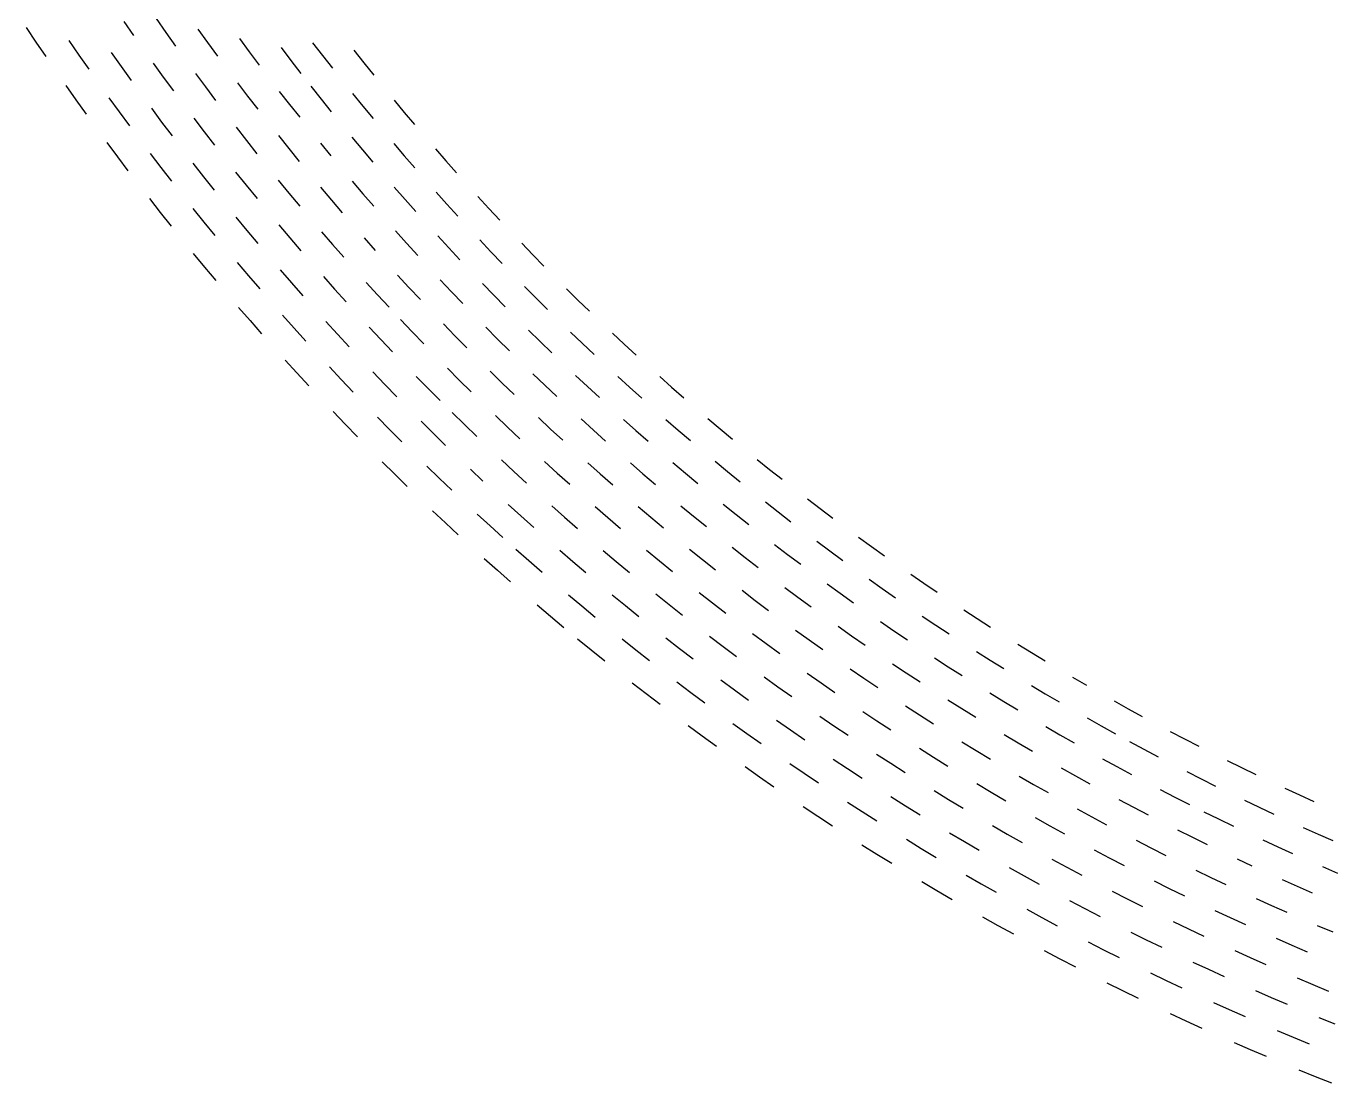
# Model space of a CAD drawing. Header units: metres. Extents: x -298 to 300, y -298 to 299.
# Drawn here: x -248.7 to -109.4, y -277 to -164.4 of the extents above; entities that cross this region are included whole.
import ezdxf

# ---------------------------------------------------------------- set-up
doc = ezdxf.new("R2010")
doc.units = ezdxf.units.M

msp = doc.modelspace()

# ---------------------------------------------------------------- linework, layer by layer
for p, q in [((-238.32259, -163.8816, -692.8203), (-237.28572, -165.37405, -692.8203)), ((-234.89412, -163.57501, -692.8203), (-233.8593, -165.0459, -692.8203)), ((-248.73067, -164.51091, -692.8203), (-247.68956, -166.0689, -692.8203)), ((-233.8593, -165.0459, -692.8203), (-232.81526, -166.51024, -692.8203)), ((-230.44508, -164.68312, -692.8203), (-229.4034, -166.126, -692.8203)), ((-226.00429, -165.70734, -692.8203), (-224.95625, -167.12228, -692.8203)), ((-247.68956, -166.0689, -692.8203), (-246.63866, -167.62029, -692.8203)), ((-244.17433, -165.92569, -692.8203), (-243.12453, -167.45486, -692.8203)), ((-239.67604, -167.17491, -692.8203), (-238.61845, -168.6758, -692.8203)), ((-229.4034, -166.126, -692.8203), (-228.35268, -167.5623, -692.8203)), ((-224.95625, -167.12228, -692.8203), (-223.89937, -168.5306, -692.8203)), ((-221.57307, -166.64806, -692.8203), (-220.51924, -168.03511, -692.8203)), ((-218.20341, -166.13977, -692.8203), (-217.15285, -167.50566, -692.8203)), ((-213.80049, -166.94237, -692.8203), (-212.74501, -168.28055, -692.8203)), ((-243.12453, -167.45486, -692.8203), (-242.06514, -168.9774, -692.8203)), ((-235.18404, -168.33919, -692.8203), (-234.11928, -169.81178, -692.8203)), ((-220.51924, -168.03511, -692.8203), (-219.45674, -169.41551, -692.8203)), ((-217.15285, -167.50566, -692.8203), (-216.09377, -168.86488, -692.8203)), ((-212.74501, -168.28055, -692.8203), (-211.68114, -169.61205, -692.8203)), ((-238.61845, -168.6758, -692.8203), (-237.55153, -170.16997, -692.8203)), ((-234.11928, -169.81178, -692.8203), (-233.0453, -171.27765, -692.8203)), ((-230.69966, -169.41908, -692.8203), (-229.62825, -170.86343, -692.8203)), ((-244.50783, -170.70308, -692.8203), (-243.4279, -172.23434, -692.8203)), ((-229.62825, -170.86343, -692.8203), (-228.54774, -172.30103, -692.8203)), ((-226.22426, -170.41492, -692.8203), (-225.14668, -171.83112, -692.8203)), ((-221.75917, -171.32712, -692.8203), (-220.67598, -172.71521, -692.8203)), ((-218.38557, -170.78917, -692.8203), (-217.30586, -172.15607, -692.8203)), ((-243.4279, -172.23434, -692.8203), (-242.33842, -173.75879, -692.8203)), ((-239.91777, -172.00232, -692.8203), (-238.82991, -173.50458, -692.8203)), ((-225.14668, -171.83112, -692.8203), (-224.06023, -173.24051, -692.8203)), ((-220.67598, -172.71521, -692.8203), (-219.58409, -174.09647, -692.8203)), ((-217.30586, -172.15607, -692.8203), (-216.21754, -173.51616, -692.8203)), ((-213.95006, -171.56322, -692.8203), (-212.86555, -172.9022, -692.8203)), ((-209.52846, -172.2548, -692.8203), (-208.43974, -173.56598, -692.8203)), ((-238.82991, -173.50458, -692.8203), (-237.73262, -174.99995, -692.8203)), ((-235.38957, -173.138, -692.8203), (-234.2947, -174.61176, -692.8203)), ((-212.86555, -172.9022, -692.8203), (-211.77269, -174.23434, -692.8203)), ((-208.43974, -173.56598, -692.8203), (-207.34279, -174.87027, -692.8203)), ((-234.2947, -174.61176, -692.8203), (-233.19057, -176.0786, -692.8203)), ((-230.86986, -174.18892, -692.8203), (-229.76845, -175.63423, -692.8203)), ((-226.35985, -175.15565, -692.8203), (-225.25252, -176.57257, -692.8203)), ((-240.13084, -176.78693, -692.8203), (-239.01283, -178.29051, -692.8203)), ((-229.76845, -175.63423, -692.8203), (-228.65804, -177.07257, -692.8203)), ((-225.25252, -176.57257, -692.8203), (-224.13628, -177.98251, -692.8203)), ((-221.86092, -176.03862, -692.8203), (-220.74812, -177.42723, -692.8203)), ((-217.3744, -176.83821, -692.8203), (-216.25673, -178.1986, -692.8203)), ((-214.01546, -176.2156, -692.8203), (-212.90175, -177.55489, -692.8203)), ((-209.56197, -176.87784, -692.8203), (-208.44423, -178.1891, -692.8203)), ((-239.01283, -178.29051, -692.8203), (-237.88545, -179.78703, -692.8203)), ((-235.51003, -177.96983, -692.8203), (-234.38481, -179.44421, -692.8203)), ((-220.74812, -177.42723, -692.8203), (-219.62666, -178.8088, -692.8203)), ((-212.90175, -177.55489, -692.8203), (-211.77968, -178.88713, -692.8203)), ((-208.44423, -178.1891, -692.8203), (-207.31825, -179.49329, -692.8203)), ((-205.12447, -177.458, -692.8203), (-204.00319, -178.74133, -692.8203)), ((-234.38481, -179.44421, -692.8203), (-233.25038, -180.9115, -692.8203)), ((-230.95482, -178.99127, -692.8203), (-229.82329, -180.43698, -692.8203)), ((-204.00319, -178.74133, -692.8203), (-202.87389, -180.01758, -692.8203)), ((-229.82329, -180.43698, -692.8203), (-228.6827, -181.87555, -692.8203)), ((-226.41023, -179.92816, -692.8203), (-225.2729, -181.34526, -692.8203)), ((-221.87743, -180.78113, -692.8203), (-220.73488, -182.16974, -692.8203)), ((-213.99586, -180.89812, -692.8203), (-212.85274, -182.23715, -692.8203)), ((-225.2729, -181.34526, -692.8203), (-224.12672, -182.7552, -692.8203)), ((-220.73488, -182.16974, -692.8203), (-219.58363, -183.55112, -692.8203)), ((-217.3578, -181.55064, -692.8203), (-216.21053, -182.91081, -692.8203)), ((-212.85274, -182.23715, -692.8203), (-211.70125, -183.56895, -692.8203)), ((-209.51051, -181.53029, -692.8203), (-208.36357, -182.8411, -692.8203)), ((-205.04192, -182.08028, -692.8203), (-203.89162, -183.36299, -692.8203)), ((-235.60255, -182.7586, -692.8203), (-234.44719, -184.23357, -692.8203)), ((-230.95393, -183.82448, -692.8203), (-229.79207, -185.27007, -692.8203)), ((-216.21053, -182.91081, -692.8203), (-215.05476, -184.26372, -692.8203)), ((-208.36357, -182.8411, -692.8203), (-207.20839, -184.14465, -692.8203)), ((-203.89162, -183.36299, -692.8203), (-202.73329, -184.63843, -692.8203)), ((-200.59132, -182.54865, -692.8203), (-199.43822, -183.80334, -692.8203)), ((-199.43822, -183.80334, -692.8203), (-198.27724, -185.05077, -692.8203)), ((-234.44719, -184.23357, -692.8203), (-233.28258, -185.70122, -692.8203)), ((-229.79207, -185.27007, -692.8203), (-228.62114, -186.7083, -692.8203)), ((-226.37459, -184.73099, -692.8203), (-225.2071, -186.14777, -692.8203)), ((-225.2071, -186.14777, -692.8203), (-224.03078, -187.55714, -692.8203)), ((-221.80794, -185.55327, -692.8203), (-220.63545, -186.94131, -692.8203)), ((-217.25526, -186.29198, -692.8203), (-216.0782, -187.65137, -692.8203)), ((-209.37337, -186.21071, -692.8203), (-208.19704, -187.52052, -692.8203)), ((-220.63545, -186.94131, -692.8203), (-219.45424, -188.32195, -692.8203)), ((-216.0782, -187.65137, -692.8203), (-214.89268, -189.00333, -692.8203)), ((-212.71782, -186.94757, -692.8203), (-211.53676, -188.2784, -692.8203)), ((-208.19704, -187.52052, -692.8203), (-207.01247, -188.82292, -692.8203)), ((-204.87367, -186.72986, -692.8203), (-203.69417, -188.01138, -692.8203)), ((-203.69417, -188.01138, -692.8203), (-202.50667, -189.28545, -692.8203)), ((-200.39275, -187.16728, -692.8203), (-199.21065, -188.42062, -692.8203)), ((-195.9319, -187.52354, -692.8203), (-194.74767, -188.74883, -692.8203)), ((-230.9258, -188.61438, -692.8203), (-229.73378, -190.05978, -692.8203)), ((-199.21065, -188.42062, -692.8203), (-198.02068, -189.6665, -692.8203)), ((-194.74767, -188.74883, -692.8203), (-193.55574, -189.96661, -692.8203)), ((-229.73378, -190.05978, -692.8203), (-228.53273, -191.49763, -692.8203)), ((-226.25233, -189.56253, -692.8203), (-225.05452, -190.97841, -692.8203)), ((-221.65175, -190.35358, -692.8203), (-220.44911, -191.74051, -692.8203)), ((-225.05452, -190.97841, -692.8203), (-223.84789, -192.38672, -692.8203)), ((-220.44911, -191.74051, -692.8203), (-219.23778, -193.11984, -692.8203)), ((-217.066, -191.06075, -692.8203), (-215.85902, -192.41882, -692.8203)), ((-212.49626, -191.68471, -692.8203), (-211.28548, -193.01404, -692.8203)), ((-209.1498, -190.91765, -692.8203), (-207.9439, -192.22597, -692.8203)), ((-207.9439, -192.22597, -692.8203), (-206.72981, -193.52664, -692.8203)), ((-204.61903, -191.40523, -692.8203), (-203.41023, -192.68503, -692.8203)), ((-200.10783, -191.81105, -692.8203), (-198.89656, -193.06245, -692.8203)), ((-195.61745, -192.13564, -692.8203), (-194.40425, -193.35881, -692.8203)), ((-215.85902, -192.41882, -692.8203), (-214.64357, -193.76929, -692.8203)), ((-211.28548, -193.01404, -692.8203), (-210.06639, -194.33571, -692.8203)), ((-203.41023, -192.68503, -692.8203), (-202.19337, -193.9572, -692.8203)), ((-198.89656, -193.06245, -692.8203), (-197.67747, -194.30624, -692.8203)), ((-194.40425, -193.35881, -692.8203), (-193.1834, -194.57433, -692.8203)), ((-191.14915, -192.37958, -692.8203), (-189.93456, -193.57466, -692.8203)), ((-189.93456, -193.57466, -692.8203), (-188.71248, -194.76205, -692.8203)), ((-226.10359, -194.35054, -692.8203), (-224.87569, -195.76546, -692.8203)), ((-224.87569, -195.76546, -692.8203), (-223.63887, -197.17264, -692.8203)), ((-221.40822, -195.1804, -692.8203), (-220.17531, -196.56569, -692.8203)), ((-216.78929, -195.85551, -692.8203), (-215.55223, -197.21172, -692.8203)), ((-212.18733, -196.4471, -692.8203), (-210.94667, -197.77437, -692.8203)), ((-208.83904, -195.64969, -692.8203), (-207.60347, -196.95592, -692.8203)), ((-204.27736, -196.10498, -692.8203), (-203.03902, -197.3825, -692.8203)), ((-220.17531, -196.56569, -692.8203), (-218.93367, -197.94318, -692.8203)), ((-215.55223, -197.21172, -692.8203), (-214.30669, -198.56012, -692.8203)), ((-210.94667, -197.77437, -692.8203), (-209.69771, -199.09378, -692.8203)), ((-207.60347, -196.95592, -692.8203), (-206.35973, -198.25435, -692.8203)), ((-203.03902, -197.3825, -692.8203), (-201.79274, -198.65222, -692.8203)), ((-199.73592, -196.47844, -692.8203), (-198.49538, -197.7274, -692.8203)), ((-198.49538, -197.7274, -692.8203), (-197.247, -198.96855, -692.8203)), ((-195.21602, -196.77065, -692.8203), (-193.97374, -197.99118, -692.8203)), ((-190.71898, -196.98221, -692.8203), (-189.47548, -198.17447, -692.8203)), ((-186.24611, -197.1137, -692.8203), (-185.0019, -198.27783, -692.8203)), ((-193.97374, -197.99118, -692.8203), (-192.72383, -199.20389, -692.8203)), ((-189.47548, -198.17447, -692.8203), (-188.22456, -199.35887, -692.8203)), ((-185.0019, -198.27783, -692.8203), (-183.75044, -199.4341, -692.8203)), ((-221.13893, -199.96349, -692.8203), (-219.87587, -201.34705, -692.8203)), ((-219.87587, -201.34705, -692.8203), (-218.6042, -202.72264, -692.8203)), ((-216.4247, -200.67456, -692.8203), (-215.15736, -202.02837, -692.8203)), ((-215.15736, -202.02837, -692.8203), (-213.8816, -203.37416, -692.8203)), ((-211.79033, -201.23328, -692.8203), (-210.51964, -202.55792, -692.8203)), ((-207.17506, -201.70894, -692.8203), (-205.9015, -203.00455, -692.8203)), ((-203.84792, -200.82759, -692.8203), (-202.57997, -202.1023, -692.8203)), ((-199.27632, -201.168, -692.8203), (-198.00636, -202.41397, -692.8203)), ((-194.72704, -201.42712, -692.8203), (-193.45555, -202.64447, -692.8203)), ((-190.20134, -201.60556, -692.8203), (-188.92885, -202.79446, -692.8203)), ((-185.70052, -201.70395, -692.8203), (-184.4275, -202.86453, -692.8203)), ((-181.22585, -201.7229, -692.8203), (-179.95284, -202.85535, -692.8203)), ((-210.51964, -202.55792, -692.8203), (-209.24068, -203.87454, -692.8203)), ((-205.9015, -203.00455, -692.8203), (-204.61983, -204.29213, -692.8203)), ((-202.57997, -202.1023, -692.8203), (-201.30403, -203.369, -692.8203)), ((-198.00636, -202.41397, -692.8203), (-196.72859, -203.6519, -692.8203)), ((-193.45555, -202.64447, -692.8203), (-192.17647, -203.85379, -692.8203)), ((-188.92885, -202.79446, -692.8203), (-187.64894, -203.97531, -692.8203)), ((-184.4275, -202.86453, -692.8203), (-183.1473, -204.01709, -692.8203)), ((-179.95284, -202.85535, -692.8203), (-178.67278, -203.97975, -692.8203)), ((-216.03499, -205.44966, -692.8203), (-214.73763, -206.80098, -692.8203)), ((-211.30482, -206.04153, -692.8203), (-210.00398, -207.363, -692.8203)), ((-203.3301, -205.57161, -692.8203), (-202.03236, -206.84294, -692.8203)), ((-198.72847, -205.87822, -692.8203), (-197.42894, -207.12064, -692.8203)), ((-194.14989, -206.10355, -692.8203), (-192.84908, -207.31715, -692.8203)), ((-176.0916, -206.2043, -692.8203), (-174.7906, -207.30435, -692.8203)), ((-214.73763, -206.80098, -692.8203), (-213.43178, -208.14412, -692.8203)), ((-210.00398, -207.363, -692.8203), (-208.69484, -208.67628, -692.8203)), ((-206.65804, -206.48352, -692.8203), (-205.3545, -207.77574, -692.8203)), ((-202.03236, -206.84294, -692.8203), (-200.7267, -208.1061, -692.8203)), ((-197.42894, -207.12064, -692.8203), (-196.12163, -208.35483, -692.8203)), ((-192.84908, -207.31715, -692.8203), (-191.54063, -208.52254, -692.8203)), ((-189.59563, -206.24818, -692.8203), (-188.29399, -207.43314, -692.8203)), ((-188.29399, -207.43314, -692.8203), (-186.98497, -208.60988, -692.8203)), ((-185.06697, -206.31273, -692.8203), (-183.76509, -207.46922, -692.8203)), ((-183.76509, -207.46922, -692.8203), (-182.45595, -208.6175, -692.8203)), ((-180.5652, -206.29788, -692.8203), (-179.2635, -207.42607, -692.8203)), ((-179.2635, -207.42607, -692.8203), (-177.95476, -208.54602, -692.8203)), ((-174.7906, -207.30435, -692.8203), (-173.48274, -208.39618, -692.8203)), ((-205.3545, -207.77574, -692.8203), (-204.0429, -209.05977, -692.8203)), ((-210.795, -210.80562, -692.8203), (-209.46413, -212.12387, -692.8203)), ((-206.05196, -211.27795, -692.8203), (-204.71837, -212.56625, -692.8203)), ((-201.39565, -211.60292, -692.8203), (-200.0601, -212.86195, -692.8203)), ((-198.09172, -210.60762, -692.8203), (-196.76253, -211.8459, -692.8203)), ((-193.48396, -210.79842, -692.8203), (-192.15364, -212.00772, -692.8203)), ((-188.90126, -210.90851, -692.8203), (-187.57039, -212.08899, -692.8203)), ((-184.34492, -210.93855, -692.8203), (-183.01399, -212.09038, -692.8203)), ((-179.81618, -210.8892, -692.8203), (-178.48567, -212.01256, -692.8203)), ((-175.3163, -210.76115, -692.8203), (-173.98674, -211.8562, -692.8203)), ((-170.84657, -210.55508, -692.8203), (-169.51839, -211.62204, -692.8203)), ((-169.51839, -211.62204, -692.8203), (-168.18355, -212.68062, -692.8203)), ((-209.46413, -212.12387, -692.8203), (-208.12502, -213.43373, -692.8203)), ((-204.71837, -212.56625, -692.8203), (-203.3767, -213.84616, -692.8203)), ((-196.76253, -211.8459, -692.8203), (-195.42555, -213.07578, -692.8203)), ((-192.15364, -212.00772, -692.8203), (-190.81581, -213.20862, -692.8203)), ((-187.57039, -212.08899, -692.8203), (-186.23213, -213.26108, -692.8203)), ((-183.01399, -212.09038, -692.8203), (-181.67586, -213.23383, -692.8203)), ((-178.48567, -212.01256, -692.8203), (-177.14815, -213.12752, -692.8203)), ((-173.98674, -211.8562, -692.8203), (-172.65031, -212.94289, -692.8203)), ((-197.3655, -215.35466, -692.8203), (-196.00648, -216.58826, -692.8203)), ((-192.72865, -215.51021, -692.8203), (-191.36882, -216.71465, -692.8203)), ((-188.11766, -215.58505, -692.8203), (-186.75746, -216.7605, -692.8203)), ((-183.53377, -215.57988, -692.8203), (-182.17372, -216.72649, -692.8203)), ((-178.97823, -215.49532, -692.8203), (-177.61879, -216.6133, -692.8203)), ((-174.45229, -215.33209, -692.8203), (-173.09401, -216.42162, -692.8203)), ((-169.95717, -215.0909, -692.8203), (-168.60054, -216.15216, -692.8203)), ((-165.49413, -214.77249, -692.8203), (-164.1396, -215.80571, -692.8203)), ((-164.1396, -215.80571, -692.8203), (-162.77867, -216.83035, -692.8203)), ((-205.42229, -216.02802, -692.8203), (-204.05873, -217.31235, -692.8203)), ((-204.05873, -217.31235, -692.8203), (-202.68721, -218.58809, -692.8203)), ((-200.66942, -216.38051, -692.8203), (-199.30391, -217.63486, -692.8203)), ((-196.00648, -216.58826, -692.8203), (-194.63979, -217.81328, -692.8203)), ((-191.36882, -216.71465, -692.8203), (-190.00145, -217.9105, -692.8203)), ((-186.75746, -216.7605, -692.8203), (-185.38991, -217.92737, -692.8203)), ((-182.17372, -216.72649, -692.8203), (-180.8065, -217.86452, -692.8203)), ((-177.61879, -216.6133, -692.8203), (-176.25246, -217.72269, -692.8203)), ((-173.09401, -216.42162, -692.8203), (-171.72896, -217.50256, -692.8203)), ((-168.60054, -216.15216, -692.8203), (-167.23732, -217.20486, -692.8203)), ((-199.30391, -217.63486, -692.8203), (-197.93056, -218.88057, -692.8203)), ((-196.5494, -220.11765, -692.8203), (-195.16054, -221.346, -692.8203)), ((-178.0508, -220.11469, -692.8203), (-176.66243, -221.22672, -692.8203)), ((-173.49892, -219.91559, -692.8203), (-172.11195, -220.99901, -692.8203)), ((-168.97865, -219.6386, -692.8203), (-167.59352, -220.6936, -692.8203)), ((-164.49113, -219.28445, -692.8203), (-163.10832, -220.31125, -692.8203)), ((-160.03761, -218.8539, -692.8203), (-158.65764, -219.85269, -692.8203)), ((-158.65764, -219.85269, -692.8203), (-157.27144, -220.8428, -692.8203)), ((-199.92024, -221.11351, -692.8203), (-198.52492, -222.36313, -692.8203)), ((-195.16054, -221.346, -692.8203), (-193.76399, -222.56557, -692.8203)), ((-191.8835, -220.23741, -692.8203), (-190.49397, -221.43642, -692.8203)), ((-190.49397, -221.43642, -692.8203), (-189.097, -222.62665, -692.8203)), ((-187.24434, -220.27629, -692.8203), (-185.85469, -221.44614, -692.8203)), ((-185.85469, -221.44614, -692.8203), (-184.45778, -222.6072, -692.8203)), ((-182.63301, -220.23515, -692.8203), (-181.24379, -221.37599, -692.8203)), ((-181.24379, -221.37599, -692.8203), (-179.84743, -222.50807, -692.8203)), ((-176.66243, -221.22672, -692.8203), (-175.26714, -222.33, -692.8203)), ((-172.11195, -220.99901, -692.8203), (-170.71815, -222.07368, -692.8203)), ((-167.59352, -220.6936, -692.8203), (-166.20177, -221.73987, -692.8203)), ((-163.10832, -220.31125, -692.8203), (-161.71913, -221.3293, -692.8203)), ((-198.52492, -222.36313, -692.8203), (-197.12181, -223.60394, -692.8203)), ((-154.48055, -222.79672, -692.8203), (-153.07594, -223.76048, -692.8203)), ((-167.91057, -224.1966, -692.8203), (-166.49684, -225.24478, -692.8203)), ((-163.39876, -223.80603, -692.8203), (-161.98763, -224.82585, -692.8203)), ((-158.9217, -223.33913, -692.8203), (-157.51357, -224.3308, -692.8203)), ((-153.07594, -223.76048, -692.8203), (-151.66536, -224.7154, -692.8203)), ((-190.94814, -224.97826, -692.8203), (-189.52888, -226.17128, -692.8203)), ((-186.28075, -224.98065, -692.8203), (-184.86162, -226.1443, -692.8203)), ((-181.64223, -224.90285, -692.8203), (-180.22368, -226.03735, -692.8203)), ((-177.0335, -224.74576, -692.8203), (-175.61607, -225.8513, -692.8203)), ((-172.45589, -224.5101, -692.8203), (-171.04005, -225.58685, -692.8203)), ((-171.04005, -225.58685, -692.8203), (-169.61751, -226.65466, -692.8203)), ((-166.49684, -225.24478, -692.8203), (-165.07655, -226.28404, -692.8203)), ((-161.98763, -224.82585, -692.8203), (-160.57008, -225.83676, -692.8203)), ((-157.51357, -224.3308, -692.8203), (-156.09932, -225.31361, -692.8203)), ((-194.29243, -226.05891, -692.8203), (-192.8662, -227.27303, -692.8203)), ((-189.52888, -226.17128, -692.8203), (-188.10219, -227.35535, -692.8203)), ((-184.86162, -226.1443, -692.8203), (-183.43523, -227.29904, -692.8203)), ((-180.22368, -226.03735, -692.8203), (-178.79808, -227.1629, -692.8203)), ((-175.61607, -225.8513, -692.8203), (-174.19179, -226.94788, -692.8203)), ((-148.82637, -226.59851, -692.8203), (-147.39806, -227.52663, -692.8203)), ((-192.8662, -227.27303, -692.8203), (-191.43239, -228.47813, -692.8203)), ((-162.21663, -228.33566, -692.8203), (-160.77705, -229.34795, -692.8203)), ((-157.7162, -227.83174, -692.8203), (-156.27992, -228.81573, -692.8203)), ((-153.25237, -227.25243, -692.8203), (-151.81984, -228.20836, -692.8203)), ((-151.81984, -228.20836, -692.8203), (-150.38136, -229.15524, -692.8203)), ((-147.39806, -227.52663, -692.8203), (-145.964, -228.44574, -692.8203)), ((-189.99104, -229.6742, -692.8203), (-188.54225, -230.86118, -692.8203)), ((-185.22667, -229.69641, -692.8203), (-183.77797, -230.85335, -692.8203)), ((-180.56084, -229.58142, -692.8203), (-179.11299, -230.70901, -692.8203)), ((-175.92583, -229.38701, -692.8203), (-174.4793, -230.48546, -692.8203)), ((-171.32265, -229.11406, -692.8203), (-169.87794, -230.18358, -692.8203)), ((-166.75252, -228.76337, -692.8203), (-165.31013, -229.80415, -692.8203)), ((-165.31013, -229.80415, -692.8203), (-163.86128, -230.83585, -692.8203)), ((-160.77705, -229.34795, -692.8203), (-159.33119, -230.35114, -692.8203)), ((-156.27992, -228.81573, -692.8203), (-154.83748, -229.79066, -692.8203)), ((-188.54225, -230.86118, -692.8203), (-187.08604, -232.039, -692.8203)), ((-183.77797, -230.85335, -692.8203), (-182.32204, -232.00113, -692.8203)), ((-179.11299, -230.70901, -692.8203), (-177.65807, -231.82747, -692.8203)), ((-174.4793, -230.48546, -692.8203), (-173.02592, -231.57478, -692.8203)), ((-169.87794, -230.18358, -692.8203), (-168.42659, -231.24399, -692.8203)), ((-147.48677, -231.02184, -692.8203), (-146.03072, -231.94142, -692.8203)), ((-143.07869, -230.25684, -692.8203), (-141.62758, -231.14871, -692.8203)), ((-141.62758, -231.14871, -692.8203), (-140.17094, -232.03146, -692.8203)), ((-156.42073, -232.33015, -692.8203), (-154.95625, -233.3059, -692.8203)), ((-151.93446, -231.71323, -692.8203), (-150.47398, -232.66078, -692.8203)), ((-150.47398, -232.66078, -692.8203), (-149.00758, -233.5991, -692.8203)), ((-146.03072, -231.94142, -692.8203), (-144.56898, -232.85185, -692.8203)), ((-174.72737, -234.03682, -692.8203), (-173.25166, -235.12764, -692.8203)), ((-170.0988, -233.72592, -692.8203), (-168.6252, -234.78763, -692.8203)), ((-165.50404, -233.3373, -692.8203), (-164.033, -234.37013, -692.8203)), ((-160.94429, -232.8718, -692.8203), (-159.47627, -233.87596, -692.8203)), ((-159.47627, -233.87596, -692.8203), (-158.00203, -234.87088, -692.8203)), ((-154.95625, -233.3059, -692.8203), (-153.48567, -234.2724, -692.8203)), ((-137.24117, -233.76941, -692.8203), (-135.7682, -234.62453, -692.8203)), ((-184.15157, -234.36707, -692.8203), (-182.67348, -235.5172, -692.8203)), ((-179.38869, -234.26912, -692.8203), (-177.91145, -235.38922, -692.8203)), ((-177.91145, -235.38922, -692.8203), (-176.42717, -236.50003, -692.8203)), ((-173.25166, -235.12764, -692.8203), (-171.76918, -236.20914, -692.8203)), ((-168.6252, -234.78763, -692.8203), (-167.14497, -235.84004, -692.8203)), ((-164.033, -234.37013, -692.8203), (-162.5555, -235.39369, -692.8203)), ((-146.05733, -235.44804, -692.8203), (-144.57353, -236.35855, -692.8203)), ((-141.6285, -234.64503, -692.8203), (-140.14989, -235.52771, -692.8203)), ((-182.67348, -235.5172, -692.8203), (-181.18819, -236.65802, -692.8203)), ((-155.03493, -236.8328, -692.8203), (-153.54222, -237.79973, -692.8203)), ((-150.5265, -236.17758, -692.8203), (-149.03804, -237.11617, -692.8203)), ((-144.57353, -236.35855, -692.8203), (-143.08412, -237.2597, -692.8203)), ((-140.14989, -235.52771, -692.8203), (-138.66579, -236.40108, -692.8203)), ((-132.80629, -236.30688, -692.8203), (-131.31752, -237.13405, -692.8203)), ((-164.16484, -237.91685, -692.8203), (-162.66508, -238.94116, -692.8203)), ((-159.58144, -237.41283, -692.8203), (-158.08498, -238.40831, -692.8203)), ((-153.54222, -237.79973, -692.8203), (-152.04347, -238.75723, -692.8203)), ((-149.03804, -237.11617, -692.8203), (-147.54372, -238.04538, -692.8203)), ((-135.68129, -238.11972, -692.8203), (-134.18105, -238.9649, -692.8203)), ((-131.31752, -237.13405, -692.8203), (-129.82356, -237.95184, -692.8203)), ((-178.19624, -238.91151, -692.8203), (-176.68977, -240.02411, -692.8203)), ((-173.43791, -238.6935, -692.8203), (-171.93306, -239.77608, -692.8203)), ((-168.78401, -238.34406, -692.8203), (-167.28145, -239.39738, -692.8203)), ((-167.28145, -239.39738, -692.8203), (-165.7723, -240.44127, -692.8203)), ((-162.66508, -238.94116, -692.8203), (-161.15895, -239.95601, -692.8203)), ((-158.08498, -238.40831, -692.8203), (-156.58226, -239.3944, -692.8203)), ((-140.0884, -239.03383, -692.8203), (-138.58229, -239.90672, -692.8203)), ((-134.18105, -238.9649, -692.8203), (-132.67552, -239.80067, -692.8203)), ((-126.82044, -239.55917, -692.8203), (-125.31141, -240.34863, -692.8203)), ((-176.68977, -240.02411, -692.8203), (-175.17635, -241.1272, -692.8203)), ((-171.93306, -239.77608, -692.8203), (-170.4214, -240.8492, -692.8203)), ((-149.02815, -240.64389, -692.8203), (-147.51167, -241.57297, -692.8203)), ((-144.53773, -239.87553, -692.8203), (-143.0262, -240.77637, -692.8203)), ((-143.0262, -240.77637, -692.8203), (-141.50905, -241.6677, -692.8203)), ((-138.58229, -239.90672, -692.8203), (-137.07076, -240.77014, -692.8203)), ((-131.16481, -240.62694, -692.8203), (-129.64894, -241.44371, -692.8203)), ((-125.31141, -240.34863, -692.8203), (-123.79743, -241.1286, -692.8203)), ((-158.1277, -241.9572, -692.8203), (-156.60274, -242.94344, -692.8203)), ((-153.55849, -241.33807, -692.8203), (-152.03755, -242.2956, -692.8203)), ((-152.03755, -242.2956, -692.8203), (-150.51064, -243.24355, -692.8203)), ((-147.51167, -241.57297, -692.8203), (-145.9894, -242.49248, -692.8203)), ((-129.64894, -241.44371, -692.8203), (-128.12798, -242.25092, -692.8203)), ((-172.12886, -243.3047, -692.8203), (-170.59492, -244.37906, -692.8203)), ((-167.37807, -242.96677, -692.8203), (-165.84651, -244.01117, -692.8203)), ((-162.73454, -242.50041, -692.8203), (-161.20604, -243.51562, -692.8203)), ((-161.20604, -243.51562, -692.8203), (-159.67122, -244.52118, -692.8203)), ((-156.60274, -242.94344, -692.8203), (-155.07161, -243.92007, -692.8203)), ((-138.4582, -243.42166, -692.8203), (-136.92458, -244.2842, -692.8203)), ((-134.03157, -242.46835, -692.8203), (-132.50404, -243.3031, -692.8203)), ((-132.50404, -243.3031, -692.8203), (-130.97133, -244.1282, -692.8203)), ((-120.75501, -242.65988, -692.8203), (-119.22669, -243.41113, -692.8203)), ((-119.22669, -243.41113, -692.8203), (-117.69367, -244.15277, -692.8203)), ((-170.59492, -244.37906, -692.8203), (-169.05434, -245.44371, -692.8203)), ((-165.84651, -244.01117, -692.8203), (-164.30849, -245.04588, -692.8203)), ((-147.4391, -245.11055, -692.8203), (-145.89464, -246.02953, -692.8203)), ((-142.92775, -244.3027, -692.8203), (-141.38847, -245.19333, -692.8203)), ((-141.38847, -245.19333, -692.8203), (-139.84364, -246.07425, -692.8203)), ((-136.92458, -244.2842, -692.8203), (-135.38557, -245.13708, -692.8203)), ((-125.07105, -243.83655, -692.8203), (-123.535225, -244.61493, -692.8203)), ((-123.535225, -244.61493, -692.8203), (-121.994514, -245.38362, -692.8203)), ((-156.58278, -246.50328, -692.8203), (-155.02931, -247.4797, -692.8203)), ((-151.9912, -245.84438, -692.8203), (-150.44197, -246.79196, -692.8203)), ((-145.89464, -246.02953, -692.8203), (-144.34444, -246.9388, -692.8203)), ((-127.89057, -245.74944, -692.8203), (-126.34266, -246.5455, -692.8203)), ((-126.34266, -246.5455, -692.8203), (-124.78974, -247.33182, -692.8203)), ((-114.6139, -245.60707, -692.8203), (-113.06721, -246.31966, -692.8203)), ((-113.06721, -246.31966, -692.8203), (-111.51612, -247.0225, -692.8203)), ((-165.9532, -247.54385, -692.8203), (-164.39284, -248.57927, -692.8203)), ((-161.21303, -247.08624, -692.8203), (-159.65578, -248.09178, -692.8203)), ((-155.02931, -247.4797, -692.8203), (-153.46977, -248.44635, -692.8203)), ((-150.44197, -246.79196, -692.8203), (-148.88686, -247.72978, -692.8203)), ((-136.73763, -247.80688, -692.8203), (-135.1765, -248.65852, -692.8203)), ((-132.2917, -246.81375, -692.8203), (-130.73698, -247.63745, -692.8203)), ((-130.73698, -247.63745, -692.8203), (-129.17711, -248.45137, -692.8203)), ((-118.89881, -246.89189, -692.8203), (-117.344, -247.63138, -692.8203)), ((-117.344, -247.63138, -692.8203), (-115.78455, -248.36108, -692.8203)), ((-164.39284, -248.57927, -692.8203), (-162.82603, -249.60484, -692.8203)), ((-159.65578, -248.09178, -692.8203), (-158.09227, -249.08751, -692.8203)), ((-141.22713, -248.72795, -692.8203), (-139.66011, -249.60779, -692.8203)), ((-135.1765, -248.65852, -692.8203), (-133.61009, -249.50034, -692.8203)), ((-123.23194, -248.10834, -692.8203), (-121.66932, -248.87506, -692.8203)), ((-121.66932, -248.87506, -692.8203), (-120.10194, -249.63193, -692.8203)), ((-150.33266, -250.35013, -692.8203), (-148.7552, -251.28719, -692.8203)), ((-145.75917, -249.57599, -692.8203), (-144.18672, -250.48431, -692.8203)), ((-144.18672, -250.48431, -692.8203), (-142.6086, -251.38272, -692.8203)), ((-139.66011, -249.60779, -692.8203), (-138.0876, -250.47775, -692.8203)), ((-126.042244, -250.04968, -692.8203), (-124.467354, -250.83403, -692.8203)), ((-112.65211, -249.79103, -692.8203), (-111.07923, -250.4912, -692.8203)), ((-111.07923, -250.4912, -692.8203), (-109.50196, -251.18144, -692.8203)), ((-159.67323, -251.62631, -692.8203), (-158.08742, -252.62213, -692.8203)), ((-154.94667, -251.04935, -692.8203), (-153.3647, -252.01538, -692.8203)), ((-153.3647, -252.01538, -692.8203), (-151.77672, -252.97147, -692.8203)), ((-148.7552, -251.28719, -692.8203), (-147.17192, -252.21431, -692.8203)), ((-134.92647, -252.18794, -692.8203), (-133.3379, -253.02809, -692.8203)), ((-130.46162, -251.15428, -692.8203), (-128.87968, -251.9664, -692.8203)), ((-128.87968, -251.9664, -692.8203), (-127.29267, -252.76854, -692.8203)), ((-124.467354, -250.83403, -692.8203), (-122.88758, -251.60844, -692.8203)), ((-116.95313, -251.11603, -692.8203), (-115.37177, -251.84322, -692.8203)), ((-115.37177, -251.84322, -692.8203), (-113.78596, -252.56044, -692.8203)), ((-158.08742, -252.62213, -692.8203), (-156.49538, -253.60797, -692.8203)), ((-139.43562, -253.14967, -692.8203), (-137.8409, -254.01816, -692.8203)), ((-133.3379, -253.02809, -692.8203), (-131.7441, -253.85823, -692.8203)), ((-119.71363, -253.12741, -692.8203), (-118.11964, -253.8719, -692.8203)), ((-148.58293, -254.85358, -692.8203), (-146.97725, -255.77954, -692.8203)), ((-143.98808, -254.03857, -692.8203), (-142.38765, -254.93565, -692.8203)), ((-142.38765, -254.93565, -692.8203), (-140.78163, -255.82265, -692.8203)), ((-137.8409, -254.01816, -692.8203), (-136.2408, -254.87659, -692.8203)), ((-124.10377, -254.3428, -692.8203), (-122.50196, -255.11487, -692.8203)), ((-110.60096, -253.96489, -692.8203), (-109.00196, -254.65207, -692.8203)), ((-153.29292, -255.5495, -692.8203), (-151.68263, -256.50513, -692.8203)), ((-146.97725, -255.77954, -692.8203), (-145.36583, -256.69534, -692.8203)), ((-128.54109, -255.48837, -692.8203), (-126.932014, -256.2883, -692.8203)), ((-126.932014, -256.2883, -692.8203), (-125.31788, -257.0781, -692.8203)), ((-122.50196, -255.11487, -692.8203), (-120.89539, -255.87683, -692.8203)), ((-114.91773, -255.33073, -692.8203), (-113.310005, -256.045, -692.8203)), ((-113.310005, -256.045, -692.8203), (-111.69788, -256.74918, -692.8203)), ((-151.68263, -256.50513, -692.8203), (-150.06636, -257.4506, -692.8203)), ((-137.55312, -257.56625, -692.8203), (-135.93071, -258.4228, -692.8203)), ((-133.02455, -256.56317, -692.8203), (-131.40858, -257.39127, -692.8203)), ((-131.40858, -257.39127, -692.8203), (-129.78743, -258.2092, -692.8203)), ((-117.6681, -257.3704, -692.8203), (-116.04749, -258.10193, -692.8203)), ((-142.12587, -258.49652, -692.8203), (-140.49751, -259.3818, -692.8203)), ((-135.93071, -258.4228, -692.8203), (-134.303, -259.2691, -692.8203)), ((-122.07508, -258.62717, -692.8203), (-120.44642, -259.38638, -692.8203)), ((-116.04749, -258.10193, -692.8203), (-114.42231, -258.82324, -692.8203)), ((-146.81627, -259.31094, -692.8203), (-145.18254, -260.22577, -692.8203)), ((-145.18254, -260.22577, -692.8203), (-143.5431, -261.13028, -692.8203)), ((-140.49751, -259.3818, -692.8203), (-138.86366, -260.25684, -692.8203)), ((-126.529976, -259.81436, -692.8203), (-124.893745, -260.60156, -692.8203)), ((-120.44642, -259.38638, -692.8203), (-118.81312, -260.13535, -692.8203)), ((-111.15858, -260.2352, -692.8203), (-109.52021, -260.92575, -692.8203)), ((-131.03175, -260.931, -692.8203), (-129.38844, -261.74646, -692.8203)), ((-129.38844, -261.74646, -692.8203), (-127.74, -262.55157, -692.8203)), ((-124.893745, -260.60156, -692.8203), (-123.25269, -261.37845, -692.8203)), ((-115.53248, -261.6024, -692.8203), (-113.88538, -262.3204, -692.8203)), ((-140.24739, -262.9083, -692.8203), (-138.59126, -263.78174, -692.8203)), ((-135.5796, -261.97595, -692.8203), (-133.92958, -262.82, -692.8203)), ((-133.92958, -262.82, -692.8203), (-132.2743, -263.65366, -692.8203)), ((-119.95606, -262.9012, -692.8203), (-118.30067, -263.647, -692.8203)), ((-113.88538, -262.3204, -692.8203), (-112.23377, -263.02805, -692.8203)), ((-138.59126, -263.78174, -692.8203), (-136.9297, -264.64474, -692.8203)), ((-124.42823, -264.13065, -692.8203), (-122.76496, -264.90454, -692.8203)), ((-118.30067, -263.647, -692.8203), (-116.64057, -264.3824, -692.8203)), ((-128.94823, -265.28964, -692.8203), (-127.277596, -266.09192, -692.8203)), ((-127.277596, -266.09192, -692.8203), (-125.60194, -266.88367, -692.8203)), ((-122.76496, -264.90454, -692.8203), (-121.09693, -265.66797, -692.8203)), ((-113.30689, -265.82175, -692.8203), (-111.63331, -266.5257, -692.8203)), ((-133.59047, -266.33932, -692.8203), (-131.91298, -267.17084, -692.8203)), ((-131.91298, -267.17084, -692.8203), (-130.2303, -267.99176, -692.8203)), ((-117.74659, -267.16327, -692.8203), (-116.06452, -267.89508, -692.8203)), ((-111.63331, -266.5257, -692.8203), (-109.95539, -267.2191, -692.8203)), ((-122.23597, -268.43552, -692.8203), (-120.54572, -269.19553, -692.8203)), ((-116.06452, -267.89508, -692.8203), (-114.37788, -268.6163, -692.8203)), ((-126.84968, -269.60184, -692.8203), (-125.151924, -270.39087, -692.8203)), ((-120.54572, -269.19553, -692.8203), (-118.85078, -269.9449, -692.8203)), ((-110.99122, -270.0269, -692.8203), (-109.29127, -270.7162, -692.8203)), ((-125.151924, -270.39087, -692.8203), (-123.44923, -271.16925, -692.8203)), ((-115.44703, -271.41162, -692.8203), (-113.73829, -272.12888, -692.8203)), ((-120.029305, -272.6938, -692.8203), (-118.312325, -273.43988, -692.8203)), ((-113.73829, -272.12888, -692.8203), (-112.02509, -272.8354, -692.8203)), ((-118.312325, -273.43988, -692.8203), (-116.590645, -274.17517, -692.8203)), ((-113.133675, -275.61322, -692.8203), (-111.39857, -276.31592, -692.8203)), ((-111.39857, -276.31592, -692.8203), (-109.659004, -277.0077, -692.8203))]:
    msp.add_line(p, q)

doc.saveas('drawing.dxf')
